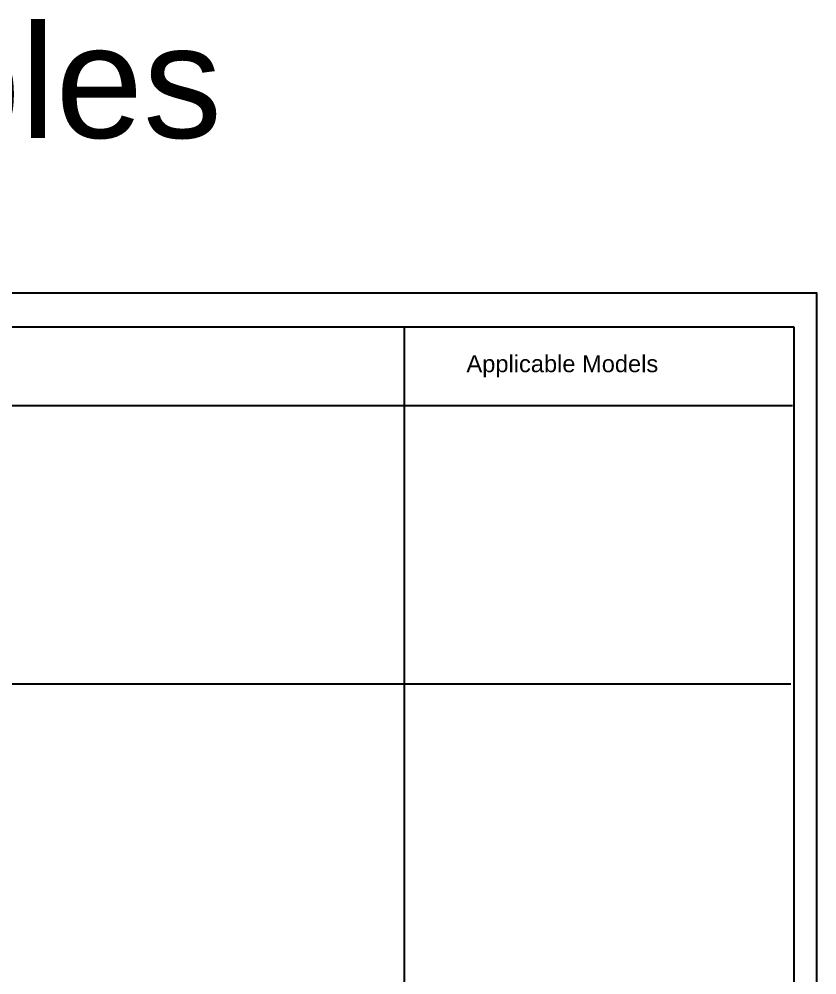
# Model space of a CAD drawing. Header units: millimetres. Extents: x 7018 to 13530, y 4187 to 5692.
# Drawn here: x 13388.4 to 13529.9, y 5128 to 5297.5 of the extents above; entities that cross this region are included whole.
import ezdxf

# ---------------------------------------------------------------- set-up
doc = ezdxf.new("R2010")
doc.units = ezdxf.units.MM
doc.styles.get("Standard").update_dxf_attribs({"font": 'arial.ttf'})

msp = doc.modelspace()

# ---------------------------------------------------------------- linework, layer by layer
for p, q in [((13525.875, 5242.873), (13116.62, 5242.873)), ((13456.724, 5242.873), (13456.724, 4986.912)), ((13525.875, 4956.132), (13525.875, 5242.873)), ((13129.177, 5228.984), (13525.615, 5228.984)), ((13128.857, 5179.632), (13525.295, 5179.632))]:
    msp.add_line(p, q)
msp.add_lwpolyline([(13529.913, 4951.873), (13529.913, 5248.873), (13109.913, 5248.873), (13109.913, 4951.873)], close=True)

# ---------------------------------------------------------------- texts
at = {"attachment_point": 5}
for s, insert, char_height, width in [('Rimless Temples', (13317.302, 5283.389), 20, 726.18125), ('Applicable Models', (13484.778, 5235.915), 2.99966, 46.92869)]:
    msp.add_mtext(s, dxfattribs=dict(at, insert=insert, char_height=char_height, width=width))

doc.saveas('drawing.dxf')
